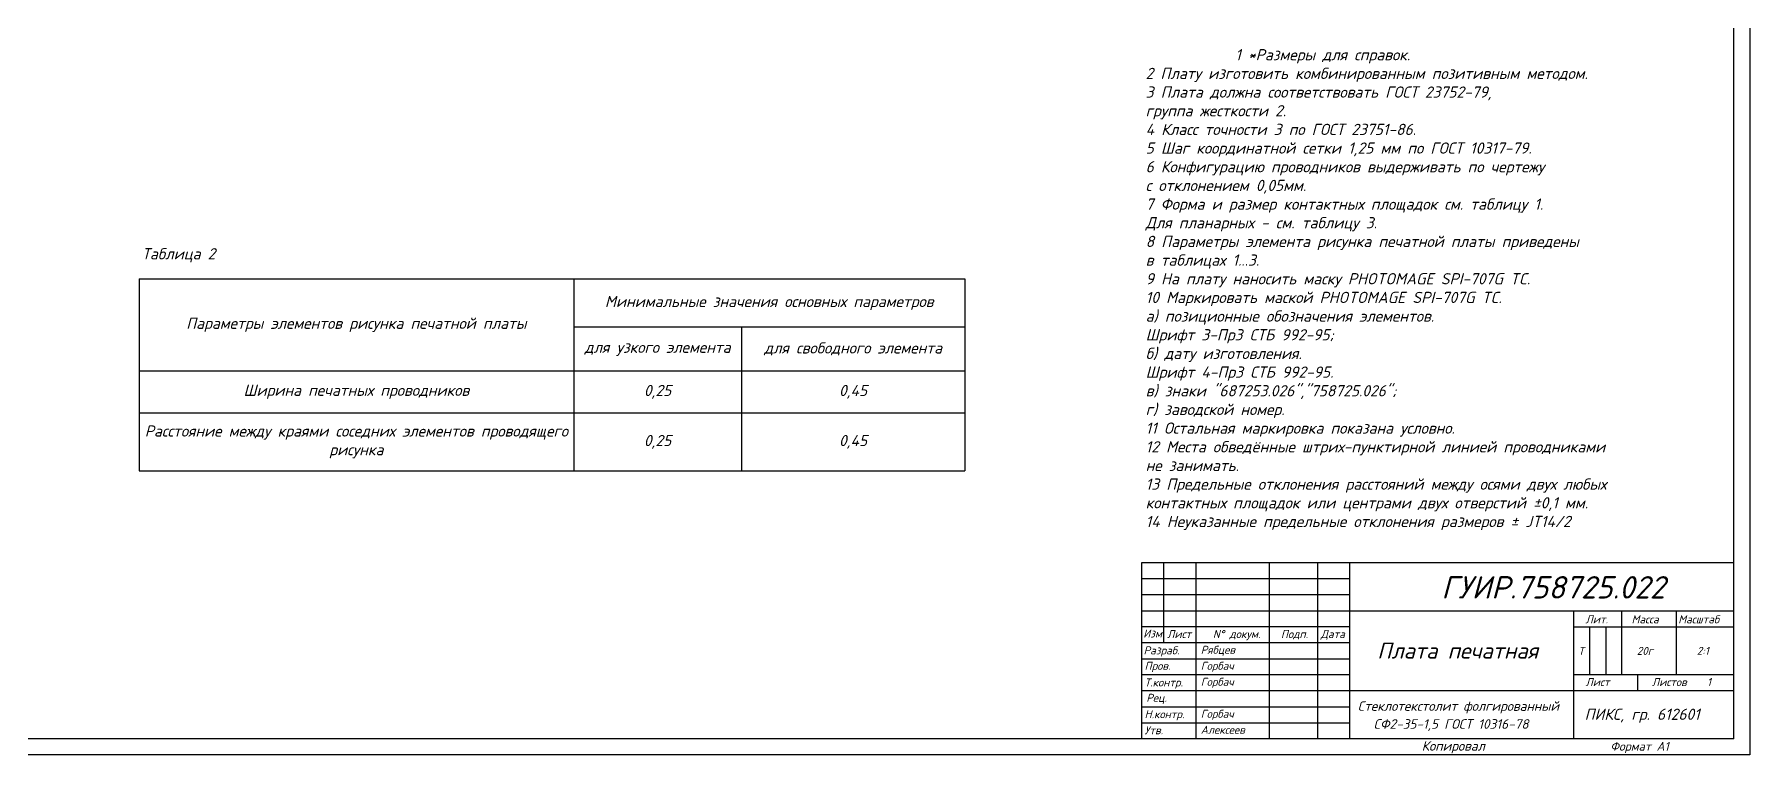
# Model space of a CAD drawing. Header units: millimetres. Extents: x 532 to 1373, y -49 to 545.
# Drawn here: x 837 to 1373, y -49 to 176 of the extents above; entities that cross this region are included whole.
import ezdxf

# ---------------------------------------------------------------- set-up
doc = ezdxf.new("R2010")
doc.units = ezdxf.units.MM
doc.layers.add('PDF _текст', color=7, linetype='Continuous')
doc.styles.add('PDF ISOCPEUR Italic', font='isocpeui.ttf')

# ---------------------------------------------------------------- blocks, each defined once
blk = doc.blocks.new('*T279')
at = {"color": 0, "linetype": 'ByBlock', "lineweight": -2, "transparency": 16777216}
for p, q in [((0, 0), (257.94, 0)), ((0, 0), (0, -59.97)), ((135.8, 0), (135.8, -59.97)), ((257.94, 0), (257.94, -59.97)), ((135.8, -15), (257.94, -15)), ((188.2, -15), (188.2, -59.97)), ((0, -28.67), (257.94, -28.67)), ((0, -41.85), (257.94, -41.85)), ((0, -59.97), (257.94, -59.97))]:
    blk.add_line(p, q, dxfattribs=at)
at = {"color": 0, "transparency": 16777216, "char_height": 3.5, "attachment_point": 5, "style": 'PDF ISOCPEUR Italic'}
for s, insert, width in [('Минимальные значения основных параметров', (196.87, -7.5), 119.1403), ('Параметры элементов рисунка печатной платы', (67.9, -14.33), 132.8001), ('для узкого элемента', (162, -21.83), 49.3956), ('для свободного элемента', (223.07, -21.83), 66.7448), ('Ширина печатных проводников', (67.9, -35.26), 132.8001), ('0,25', (162, -35.26), 49.3956), ('0,45', (223.07, -35.26), 66.7448), ('Расстояние между краями соседних элементов проводящего рисунка', (67.9, -50.91), 132.8001), ('0,25', (162, -50.91), 49.3956), ('0,45', (223.07, -50.91), 66.7448)]:
    blk.add_mtext(s, dxfattribs=dict(at, insert=insert, width=width))

msp = doc.modelspace()

# ---------------------------------------------------------------- linework, layer by layer
for p, q in [((1372.729, 545.282), (1372.729, -48.718)), ((1367.729, -43.718), (1367.729, 540.282)), ((1182.729, 11.282), (1182.729, -43.718)), ((1367.729, 11.282), (1182.729, 11.282)), ((1189.729, -13.718), (1189.729, 11.282)), ((1199.729, 11.282), (1199.729, -43.718)), ((1222.729, -43.718), (1222.729, 11.282)), ((1237.729, 11.282), (1237.729, -43.718)), ((1247.729, 11.282), (1247.729, -43.718)), ((1247.729, 6.282), (1182.729, 6.282)), ((1247.729, 1.282), (1182.729, 1.282)), ((1182.729, -3.718), (1367.729, -3.718)), ((1317.729, -3.718), (1317.729, -43.718)), ((1332.729, -3.718), (1332.729, -23.718)), ((1349.729, -3.718), (1349.729, -23.718)), ((1247.729, -8.718), (1182.729, -8.718)), ((1317.729, -8.718), (1367.729, -8.718)), ((1322.716, -8.926), (1322.716, -23.718)), ((1327.794, -8.926), (1327.794, -23.718)), ((1247.729, -13.718), (1182.729, -13.718)), ((1182.729, -18.718), (1247.729, -18.718)), ((1247.729, -23.718), (1182.729, -23.718)), ((1367.729, -23.718), (1317.729, -23.718)), ((1337.729, -23.718), (1337.729, -28.718)), ((1247.729, -28.718), (1182.729, -28.718)), ((1367.729, -28.718), (1247.729, -28.718)), ((1367.729, -43.718), (539.729, -43.718)), ((1317.729, -43.718), (1317.729, -43.718)), ((1372.729, -48.718), (531.729, -48.718))]:
    msp.add_line(p, q)
for points in [[(1182.729, -33.718), (1247.729, -33.718)], [(1182.729, -38.718), (1247.729, -38.718)]]:
    msp.add_lwpolyline(points)

# ---------------------------------------------------------------- block references
msp.add_blockref('*T279', (869.561, 99.964))

# ---------------------------------------------------------------- texts
at = {"style": 'PDF ISOCPEUR Italic'}
for s, height, p in [('Лит.', 2.5, (1321.447, -7.652)), ('Масса', 2.5, (1335.821, -7.652)), ('Масштаб', 2.5, (1350.413, -7.652)), ('Изм', 2.5, (1183.274, -12.105)), ('Лист', 2.5, (1190.75, -12.256)), ('N%%d докум. ', 2.5, (1205.033, -12.256)), ('Подп.', 2.5, (1226.286, -12.256)), ('Дата', 2.5, (1238.737, -12.256)), ('Разраб.', 2.5, (1183.39, -17.356)), ('Рябцев', 2.5, (1201.24, -17.188)), ('Пров.', 2.5, (1183.691, -22.188)), ('Горбач', 2.5, (1201.24, -22.188)), ('Т.контр.', 2.5, (1183.691, -27.383)), ('Горбач', 2.5, (1201.24, -27.188)), ('Лист', 2.5, (1321.447, -27.266)), ('Листов    1', 2.5, (1342.171, -27.266)), ('Рец.', 2.5, (1184.24, -32.188)), ('Н.контр.', 2.5, (1183.691, -37.306)), ('Горбач', 2.5, (1201.24, -37.188)), ('Утв.', 2.5, (1183.691, -42.325)), ('Алексеев', 2.5, (1201.24, -42.188)), ('Копировал', 3, (1270.264, -47.468)), ('Формат А1', 2.75, (1329.193, -47.468))]:
    msp.add_text(s, height=height, dxfattribs=at).set_placement(p)
at = {"attachment_point": 7, "style": 'PDF ISOCPEUR Italic'}
for s, insert, char_height in [('\\pxql;^I^I1 *Размеры для справок.\\P2 Плату изготовить комбинированным позитивным методом.\\P3 Плата должна соответствовать ГОСТ 23752-79,\\Pгруппа жесткости 2.\\P4 Класс точности 3 по ГОСТ 23751-86.\\P5 Шаг координатной сетки 1,25 мм по ГОСТ 10317-79.\\P6 Конфигурацию проводников выдерживать по чертежу\\Pс отклонением 0,05мм.\\P7 Форма и размер контактных площадок см. таблицу 1. \\PДля планарных - см. таблицу 3.\\P8 Параметры элемента рисунка печатной платы приведены \\Pв таблицах 1...3.\\P9 На плату наносить маску PHOTOMAGE SPI-707G TC.\\P10 Маркировать маской PHOTOMAGE SPI-707G TC.\\Pа) позиционные обозначения элементов.\\PШрифт 3-Пр3 СТБ 992-95;\\Pб) дату изготовления.\\PШрифт 4-Пр3 СТБ 992-95.\\Pв) знаки "687253.026","758725.026";\\Pг) заводской номер.\\P11 Остальная маркировка показана условно.\\P12 Места обведённые штрих-пунктирной линией проводниками \\Pне занимать.\\P13 Предельные отклонения расстояний между осями двух любых\\Pконтактных площадок или центрами двух отверстий ±0,1 мм.\\P14 Неуказанные предельные отклонения размеров ± JT14/2', (1184.029, 21.485), 3.5), ('Плата печатная', (1256.379, -18.687), 5), ('Т', (1319.189, -17.547), 2.5), ('20г', (1337.477, -17.525), 2.5), ('2:1', (1356.203, -17.501), 2.5), ('Стеклотекстолит фолгированный', (1250.302, -35.823), 3), ('ПИКС, гр. 612601', (1321.154, -38.777), 3.5), ('СФ2-35-1,5 ГОСТ 10316-78', (1255.254, -41.316), 3)]:
    msp.add_mtext(s, dxfattribs=dict(at, insert=insert, char_height=char_height))
at = {"insert": (870.484, 105.146), "char_height": 3.5, "attachment_point": 7, "style": 'PDF ISOCPEUR Italic'}
msp.add_mtext_dynamic_manual_height_columns('Таблица 2', width=35.02375, gutter_width=12.5, heights=[0], dxfattribs=at)
at = {"layer": 'PDF _текст', "insert": (1276.388, 0.096), "char_height": 7, "attachment_point": 7, "style": 'PDF ISOCPEUR Italic'}
msp.add_mtext('ГУИР.758725.022', dxfattribs=at)

doc.saveas('drawing.dxf')
